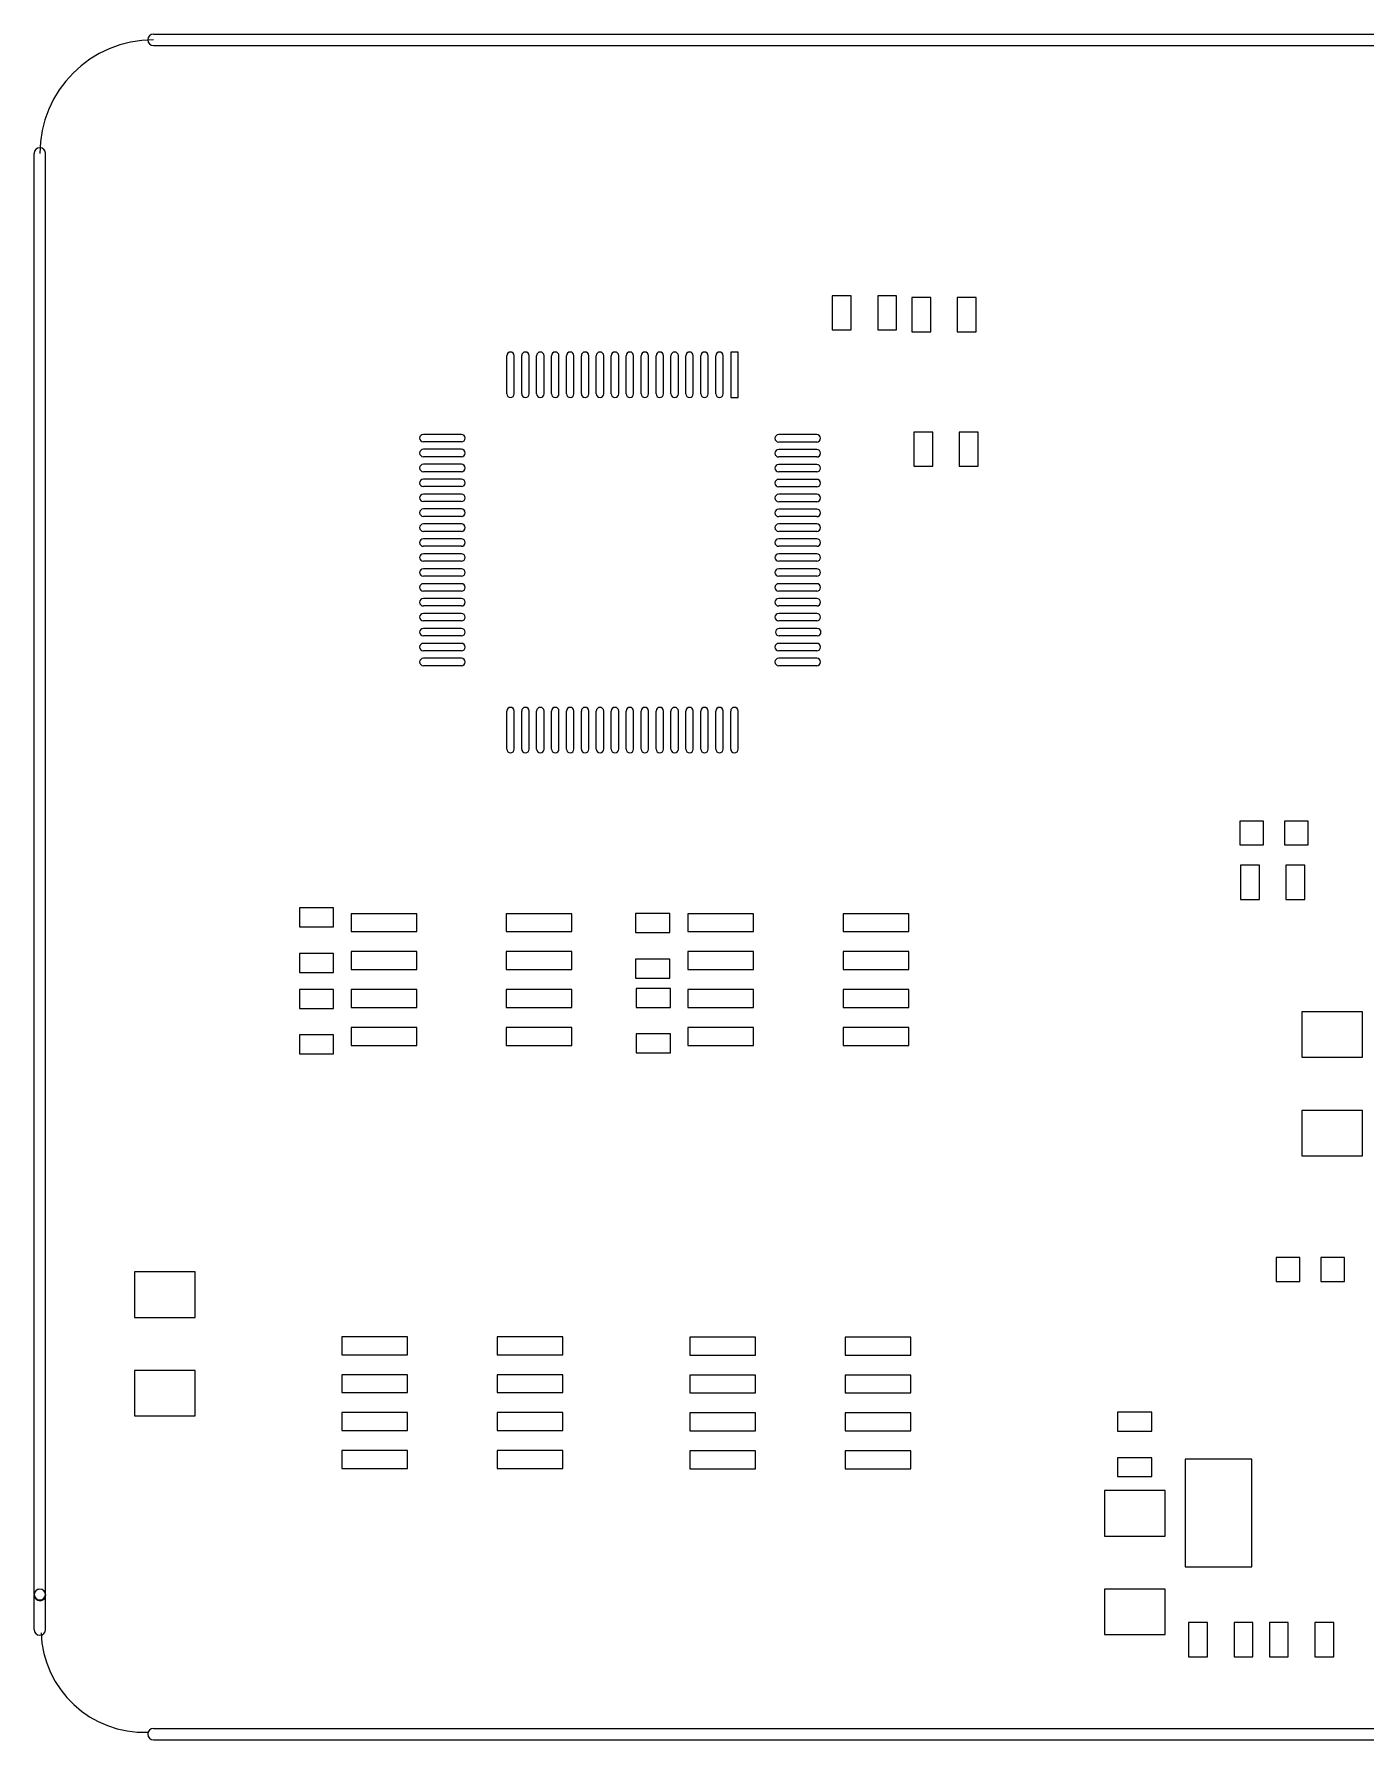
# Model space of a CAD drawing. Extents: x 32880 to 68030, y 27285 to 49782.
# Drawn here: x 32880 to 50443, y 27285 to 49782 of the extents above; entities that cross this region are included whole.
import ezdxf

# ---------------------------------------------------------------- set-up
doc = ezdxf.new("R2010")
doc.units = 0
doc.layers.add('BLACK', color=1, linetype='CONTINUOUS')

msp = doc.modelspace()

# ---------------------------------------------------------------- linework, layer by layer
at = {"layer": 'BLACK'}
for p, q in [((34455, 49782), (66455, 49782)), ((34455, 49632), (66455, 49632)), ((32880, 29207), (32880, 48207)), ((33030, 29207), (33030, 48207)), ((43405, 46332), (43405, 45882)), ((43655, 46332), (43405, 46332)), ((43655, 45882), (43655, 46332)), ((44005, 46332), (44005, 45882)), ((44255, 46332), (44005, 46332)), ((44255, 45882), (44255, 46332)), ((44705, 46307), (44455, 46307)), ((44455, 46307), (44455, 45857)), ((44705, 45857), (44705, 46307)), ((45305, 46307), (45055, 46307)), ((45055, 46307), (45055, 45857)), ((45305, 45857), (45305, 46307)), ((43405, 45882), (43655, 45882)), ((44005, 45882), (44255, 45882)), ((44455, 45857), (44705, 45857)), ((45055, 45857), (45305, 45857)), ((39113, 45038), (39113, 45540)), ((39211, 45038), (39211, 45540)), ((39310, 45038), (39310, 45540)), ((39408, 45038), (39408, 45540)), ((39507, 45038), (39507, 45540)), ((39605, 45038), (39605, 45540)), ((39704, 45038), (39704, 45540)), ((39802, 45038), (39802, 45540)), ((39901, 45038), (39901, 45540)), ((39999, 45038), (39999, 45540)), ((40097, 45038), (40097, 45540)), ((40195, 45038), (40195, 45540)), ((40294, 45038), (40294, 45540)), ((40392, 45038), (40392, 45540)), ((40491, 45038), (40491, 45540)), ((40589, 45038), (40589, 45540)), ((40688, 45038), (40688, 45540)), ((40786, 45038), (40786, 45540)), ((40885, 45038), (40885, 45540)), ((40983, 45038), (40983, 45540)), ((41082, 45038), (41082, 45540)), ((41180, 45038), (41180, 45540)), ((41278, 45038), (41278, 45540)), ((41376, 45038), (41376, 45540)), ((41475, 45038), (41475, 45540)), ((41573, 45038), (41573, 45540)), ((41672, 45038), (41672, 45540)), ((41770, 45038), (41770, 45540)), ((41869, 45038), (41869, 45540)), ((41967, 45038), (41967, 45540)), ((42164, 45589), (42066, 45589)), ((42066, 45589), (42066, 44989)), ((42164, 44989), (42164, 45589)), ((42066, 44989), (42164, 44989)), ((38515, 44503), (38013, 44503)), ((38515, 44405), (38013, 44405)), ((43201, 44500), (42699, 44500)), ((43201, 44402), (42699, 44402)), ((44480, 44532), (44480, 44082)), ((44730, 44532), (44480, 44532)), ((44730, 44082), (44730, 44532)), ((45080, 44532), (45080, 44082)), ((45330, 44532), (45080, 44532)), ((45330, 44082), (45330, 44532)), ((38515, 44306), (38013, 44306)), ((38515, 44208), (38013, 44208)), ((38515, 44109), (38013, 44109)), ((43201, 44303), (42699, 44303)), ((43201, 44205), (42699, 44205)), ((43201, 44107), (42699, 44107)), ((38515, 44011), (38013, 44011)), ((38515, 43912), (38013, 43912)), ((43201, 44009), (42699, 44009)), ((43201, 43910), (42699, 43910)), ((44480, 44082), (44730, 44082)), ((45080, 44082), (45330, 44082)), ((38515, 43814), (38013, 43814)), ((38515, 43715), (38013, 43715)), ((43201, 43812), (42699, 43812)), ((43201, 43713), (42699, 43713)), ((38515, 43617), (38013, 43617)), ((38515, 43519), (38013, 43519)), ((38515, 43421), (38013, 43421)), ((43201, 43615), (42699, 43615)), ((43201, 43516), (42699, 43516)), ((38515, 43322), (38013, 43322)), ((38515, 43224), (38013, 43224)), ((43201, 43418), (42699, 43418)), ((43201, 43322), (42699, 43322)), ((43201, 43224), (42699, 43224)), ((38515, 43125), (38013, 43125)), ((38515, 43027), (38013, 43027)), ((43201, 43125), (42699, 43125)), ((43201, 43027), (42699, 43027)), ((38515, 42928), (38013, 42928)), ((38515, 42830), (38013, 42830)), ((43201, 42928), (42699, 42928)), ((43201, 42830), (42699, 42830)), ((38515, 42731), (38013, 42731)), ((38515, 42633), (38013, 42633)), ((38515, 42534), (38013, 42534)), ((43201, 42731), (42699, 42731)), ((43201, 42633), (42699, 42633)), ((43201, 42534), (42699, 42534)), ((38515, 42436), (38013, 42436)), ((38515, 42338), (38013, 42338)), ((43201, 42436), (42699, 42436)), ((43201, 42338), (42699, 42338)), ((38515, 42240), (38013, 42240)), ((38515, 42141), (38013, 42141)), ((43201, 42240), (42699, 42240)), ((43201, 42141), (42699, 42141)), ((38515, 42043), (38013, 42043)), ((38515, 41944), (38013, 41944)), ((38515, 41846), (38013, 41846)), ((43201, 42043), (42699, 42043)), ((43208, 41944), (42706, 41944)), ((43208, 41846), (42706, 41846)), ((38515, 41747), (38013, 41747)), ((38515, 41649), (38013, 41649)), ((43201, 41747), (42699, 41747)), ((43201, 41649), (42699, 41649)), ((38515, 41550), (38013, 41550)), ((38515, 41452), (38013, 41452)), ((43201, 41550), (42699, 41550)), ((43201, 41452), (42699, 41452)), ((39113, 40352), (39113, 40854)), ((39211, 40352), (39211, 40854)), ((39310, 40352), (39310, 40854)), ((39408, 40352), (39408, 40854)), ((39507, 40352), (39507, 40854)), ((39605, 40352), (39605, 40854)), ((39704, 40352), (39704, 40854)), ((39802, 40352), (39802, 40854)), ((39901, 40352), (39901, 40854)), ((39999, 40352), (39999, 40854)), ((40097, 40352), (40097, 40854)), ((40195, 40352), (40195, 40854)), ((40294, 40352), (40294, 40854)), ((40392, 40352), (40392, 40854)), ((40491, 40352), (40491, 40854)), ((40589, 40352), (40589, 40854)), ((40688, 40352), (40688, 40854)), ((40786, 40352), (40786, 40854)), ((40885, 40352), (40885, 40854)), ((40983, 40352), (40983, 40854)), ((41082, 40352), (41082, 40854)), ((41180, 40352), (41180, 40854)), ((41278, 40352), (41278, 40854)), ((41376, 40352), (41376, 40854)), ((41475, 40352), (41475, 40854)), ((41573, 40352), (41573, 40854)), ((41672, 40352), (41672, 40854)), ((41770, 40352), (41770, 40854)), ((41869, 40352), (41869, 40854)), ((41967, 40352), (41967, 40854)), ((42066, 40352), (42066, 40854)), ((42164, 40352), (42164, 40854)), ((48780, 39402), (48780, 39088)), ((49094, 39402), (48780, 39402)), ((49094, 39088), (49094, 39402)), ((49370, 39402), (49370, 39088)), ((49684, 39402), (49370, 39402)), ((49684, 39088), (49684, 39402)), ((48780, 39088), (49094, 39088)), ((49370, 39088), (49684, 39088)), ((48788, 38820), (48788, 38370)), ((49038, 38820), (48788, 38820)), ((49038, 38370), (49038, 38820)), ((49388, 38820), (49388, 38370)), ((49638, 38820), (49388, 38820)), ((49638, 38370), (49638, 38820)), ((36830, 38257), (36380, 38257)), ((36380, 38257), (36380, 38007)), ((36830, 38007), (36830, 38257)), ((48788, 38370), (49038, 38370)), ((49388, 38370), (49638, 38370)), ((37927, 38181), (37061, 38181)), ((37061, 38181), (37061, 37945)), ((37927, 37945), (37927, 38181)), ((39973, 38181), (39107, 38181)), ((39107, 38181), (39107, 37945)), ((39973, 37945), (39973, 38181)), ((41263, 38183), (40813, 38183)), ((40813, 38183), (40813, 37933)), ((41263, 37933), (41263, 38183)), ((42369, 38181), (41503, 38181)), ((41503, 38181), (41503, 37945)), ((42369, 37945), (42369, 38181)), ((44415, 38181), (43549, 38181)), ((43549, 38181), (43549, 37945)), ((44415, 37945), (44415, 38181)), ((36380, 38007), (36830, 38007)), ((37061, 37945), (37927, 37945)), ((39107, 37945), (39973, 37945)), ((40813, 37933), (41263, 37933)), ((41503, 37945), (42369, 37945)), ((43549, 37945), (44415, 37945)), ((36830, 37657), (36380, 37657)), ((36380, 37657), (36380, 37407)), ((36830, 37407), (36830, 37657)), ((37927, 37681), (37061, 37681)), ((37061, 37681), (37061, 37445)), ((37927, 37445), (37927, 37681)), ((39973, 37681), (39107, 37681)), ((39107, 37681), (39107, 37445)), ((39973, 37445), (39973, 37681)), ((41263, 37583), (40813, 37583)), ((40813, 37583), (40813, 37333)), ((41263, 37333), (41263, 37583)), ((42369, 37681), (41503, 37681)), ((41503, 37681), (41503, 37445)), ((42369, 37445), (42369, 37681)), ((44415, 37681), (43549, 37681)), ((43549, 37681), (43549, 37445)), ((44415, 37445), (44415, 37681)), ((36380, 37407), (36830, 37407)), ((37061, 37445), (37927, 37445)), ((39107, 37445), (39973, 37445)), ((41503, 37445), (42369, 37445)), ((43549, 37445), (44415, 37445)), ((36830, 37182), (36380, 37182)), ((36380, 37182), (36380, 36932)), ((36830, 36932), (36830, 37182)), ((37927, 37181), (37061, 37181)), ((37061, 37181), (37061, 36945)), ((37927, 36945), (37927, 37181)), ((39973, 37181), (39107, 37181)), ((39107, 37181), (39107, 36945)), ((39973, 36945), (39973, 37181)), ((40813, 37333), (41263, 37333)), ((41271, 37195), (40821, 37195)), ((40821, 37195), (40821, 36945)), ((41271, 36945), (41271, 37195)), ((42369, 37181), (41503, 37181)), ((41503, 37181), (41503, 36945)), ((42369, 36945), (42369, 37181)), ((44415, 37181), (43549, 37181)), ((43549, 37181), (43549, 36945)), ((44415, 36945), (44415, 37181)), ((36380, 36932), (36830, 36932)), ((37061, 36945), (37927, 36945)), ((39107, 36945), (39973, 36945)), ((40821, 36945), (41271, 36945)), ((41503, 36945), (42369, 36945)), ((43549, 36945), (44415, 36945)), ((37927, 36681), (37061, 36681)), ((37061, 36681), (37061, 36445)), ((37927, 36445), (37927, 36681)), ((39973, 36681), (39107, 36681)), ((39107, 36681), (39107, 36445)), ((39973, 36445), (39973, 36681)), ((42369, 36681), (41503, 36681)), ((41503, 36681), (41503, 36445)), ((42369, 36445), (42369, 36681)), ((44415, 36681), (43549, 36681)), ((43549, 36681), (43549, 36445)), ((44415, 36445), (44415, 36681)), ((50400, 36888), (49600, 36888)), ((49600, 36888), (49600, 36288)), ((50400, 36288), (50400, 36888)), ((36830, 36582), (36380, 36582)), ((36380, 36582), (36380, 36332)), ((36830, 36332), (36830, 36582)), ((41271, 36595), (40821, 36595)), ((40821, 36595), (40821, 36345)), ((41271, 36345), (41271, 36595)), ((36380, 36332), (36830, 36332)), ((37061, 36445), (37927, 36445)), ((39107, 36445), (39973, 36445)), ((40821, 36345), (41271, 36345)), ((41503, 36445), (42369, 36445)), ((43549, 36445), (44415, 36445)), ((49600, 36288), (50400, 36288)), ((50400, 35588), (49600, 35588)), ((49600, 35588), (49600, 34988)), ((50400, 34988), (50400, 35588)), ((49600, 34988), (50400, 34988)), ((49258, 33646), (49258, 33332)), ((49572, 33646), (49258, 33646)), ((49572, 33332), (49572, 33646)), ((49848, 33646), (49848, 33332)), ((50162, 33646), (49848, 33646)), ((50162, 33332), (50162, 33646)), ((35005, 33457), (34205, 33457)), ((34205, 33457), (34205, 32857)), ((35005, 32857), (35005, 33457)), ((49258, 33332), (49572, 33332)), ((49848, 33332), (50162, 33332)), ((34205, 32857), (35005, 32857)), ((37805, 32601), (36939, 32601)), ((36939, 32601), (36939, 32365)), ((37805, 32365), (37805, 32601)), ((39851, 32601), (38985, 32601)), ((38985, 32601), (38985, 32365)), ((39851, 32365), (39851, 32601)), ((42395, 32597), (41529, 32597)), ((41529, 32597), (41529, 32361)), ((42395, 32361), (42395, 32597)), ((44441, 32597), (43575, 32597)), ((43575, 32597), (43575, 32361)), ((44441, 32361), (44441, 32597)), ((36939, 32365), (37805, 32365)), ((38985, 32365), (39851, 32365)), ((41529, 32361), (42395, 32361)), ((43575, 32361), (44441, 32361)), ((35005, 32157), (34205, 32157)), ((34205, 32157), (34205, 31557)), ((35005, 31557), (35005, 32157)), ((37805, 32101), (36939, 32101)), ((36939, 32101), (36939, 31865)), ((37805, 31865), (37805, 32101)), ((39851, 32101), (38985, 32101)), ((38985, 32101), (38985, 31865)), ((39851, 31865), (39851, 32101)), ((42395, 32097), (41529, 32097)), ((41529, 32097), (41529, 31861)), ((42395, 31861), (42395, 32097)), ((44441, 32097), (43575, 32097)), ((43575, 32097), (43575, 31861)), ((44441, 31861), (44441, 32097)), ((36939, 31865), (37805, 31865)), ((38985, 31865), (39851, 31865)), ((41529, 31861), (42395, 31861)), ((43575, 31861), (44441, 31861)), ((34205, 31557), (35005, 31557)), ((37805, 31601), (36939, 31601)), ((36939, 31601), (36939, 31365)), ((37805, 31365), (37805, 31601)), ((39851, 31601), (38985, 31601)), ((38985, 31601), (38985, 31365)), ((39851, 31365), (39851, 31601)), ((42395, 31597), (41529, 31597)), ((41529, 31597), (41529, 31361)), ((42395, 31361), (42395, 31597)), ((44441, 31597), (43575, 31597)), ((43575, 31597), (43575, 31361)), ((44441, 31361), (44441, 31597)), ((47619, 31607), (47169, 31607)), ((47169, 31607), (47169, 31357)), ((47619, 31357), (47619, 31607)), ((36939, 31365), (37805, 31365)), ((38985, 31365), (39851, 31365)), ((41529, 31361), (42395, 31361)), ((43575, 31361), (44441, 31361)), ((47169, 31357), (47619, 31357)), ((37805, 31101), (36939, 31101)), ((36939, 31101), (36939, 30865)), ((37805, 30865), (37805, 31101)), ((39851, 31101), (38985, 31101)), ((38985, 31101), (38985, 30865)), ((39851, 30865), (39851, 31101)), ((42395, 31097), (41529, 31097)), ((41529, 31097), (41529, 30861)), ((42395, 30861), (42395, 31097)), ((44441, 31097), (43575, 31097)), ((43575, 31097), (43575, 30861)), ((44441, 30861), (44441, 31097)), ((36939, 30865), (37805, 30865)), ((38985, 30865), (39851, 30865)), ((41529, 30861), (42395, 30861)), ((43575, 30861), (44441, 30861)), ((47619, 31007), (47169, 31007)), ((47169, 31007), (47169, 30757)), ((47619, 30757), (47619, 31007)), ((48941, 30986), (48061, 30986)), ((48061, 30986), (48061, 29566)), ((48941, 29566), (48941, 30986)), ((47169, 30757), (47619, 30757)), ((47798, 30573), (46998, 30573)), ((46998, 30573), (46998, 29973)), ((47798, 29973), (47798, 30573)), ((46998, 29973), (47798, 29973)), ((48061, 29566), (48941, 29566)), ((33011, 29249), (33009, 29251)), ((47798, 29273), (46998, 29273)), ((46998, 29273), (46998, 28673)), ((47798, 28673), (47798, 29273)), ((32880, 28739), (32880, 29199)), ((32905, 29143), (32903, 29145)), ((33030, 28739), (33030, 29199)), ((48104, 28832), (48104, 28382)), ((48354, 28832), (48104, 28832)), ((48354, 28382), (48354, 28832)), ((48704, 28832), (48704, 28382)), ((48954, 28832), (48704, 28832)), ((48954, 28382), (48954, 28832)), ((49420, 28832), (49170, 28832)), ((49170, 28832), (49170, 28382)), ((49420, 28382), (49420, 28832)), ((50020, 28832), (49770, 28832)), ((49770, 28832), (49770, 28382)), ((50020, 28382), (50020, 28832)), ((46998, 28673), (47798, 28673)), ((48104, 28382), (48354, 28382)), ((48704, 28382), (48954, 28382)), ((49170, 28382), (49420, 28382)), ((49770, 28382), (50020, 28382)), ((34455, 27435), (66455, 27435)), ((34455, 27285), (66455, 27285))]:
    msp.add_line(p, q, dxfattribs=at)
for centre, radius, start, end in [((34455, 49707), 75, 90, 270), ((34455, 48207), 1500, 90, 180), ((32955, 48207), 75, 360, 540), ((39162, 45540), 49, 360, 540), ((39359, 45540), 49, 360, 540), ((39556, 45540), 49, 360, 540), ((39753, 45540), 49, 360, 540), ((39950, 45540), 49, 360, 540), ((40146, 45540), 49, 360, 540), ((40343, 45540), 49, 360, 540), ((40540, 45540), 49, 360, 540), ((40737, 45540), 49, 360, 540), ((40934, 45540), 49, 360, 540), ((41131, 45540), 49, 360, 540), ((41327, 45540), 49, 360, 540), ((41524, 45540), 49, 360, 540), ((41721, 45540), 49, 360, 540), ((41918, 45540), 49, 360, 540), ((39162, 45038), 49, 180, 360), ((39359, 45038), 49, 180, 360), ((39556, 45038), 49, 180, 360), ((39753, 45038), 49, 180, 360), ((39950, 45038), 49, 180, 360), ((40146, 45038), 49, 180, 360), ((40343, 45038), 49, 180, 360), ((40540, 45038), 49, 180, 360), ((40737, 45038), 49, 180, 360), ((40934, 45038), 49, 180, 360), ((41131, 45038), 49, 180, 360), ((41327, 45038), 49, 180, 360), ((41524, 45038), 49, 180, 360), ((41721, 45038), 49, 180, 360), ((41918, 45038), 49, 180, 360), ((38013, 44454), 49, 450, 630), ((38515, 44454), 49, 270, 450), ((42699, 44451), 49, 450, 630), ((43201, 44451), 49, 270, 450), ((38013, 44257), 49, 450, 630), ((38013, 44060), 49, 450, 630), ((38515, 44257), 49, 270, 450), ((38515, 44060), 49, 270, 450), ((42699, 44254), 49, 450, 630), ((42699, 44058), 49, 450, 630), ((43201, 44254), 49, 270, 450), ((43201, 44058), 49, 270, 450), ((38013, 43863), 49, 450, 630), ((38515, 43863), 49, 270, 450), ((42699, 43861), 49, 450, 630), ((43201, 43861), 49, 270, 450), ((38013, 43666), 49, 450, 630), ((38515, 43666), 49, 270, 450), ((42699, 43664), 49, 450, 630), ((43201, 43664), 49, 270, 450), ((38013, 43470), 49, 450, 630), ((38515, 43470), 49, 270, 450), ((42699, 43467), 49, 450, 630), ((43201, 43467), 49, 270, 450), ((38013, 43273), 49, 450, 630), ((38515, 43273), 49, 270, 450), ((42699, 43273), 49, 450, 630), ((43201, 43273), 49, 270, 450), ((38013, 43076), 49, 450, 630), ((38515, 43076), 49, 270, 450), ((42699, 43076), 49, 450, 630), ((43201, 43076), 49, 270, 450), ((38013, 42879), 49, 450, 630), ((38515, 42879), 49, 270, 450), ((42699, 42879), 49, 450, 630), ((43201, 42879), 49, 270, 450), ((38013, 42682), 49, 450, 630), ((38013, 42485), 49, 450, 630), ((38515, 42682), 49, 270, 450), ((38515, 42485), 49, 270, 450), ((42699, 42682), 49, 450, 630), ((42699, 42485), 49, 450, 630), ((43201, 42682), 49, 270, 450), ((43201, 42485), 49, 270, 450), ((38013, 42289), 49, 450, 630), ((38515, 42289), 49, 270, 450), ((42699, 42289), 49, 450, 630), ((43201, 42289), 49, 270, 450), ((38013, 42092), 49, 450, 630), ((38515, 42092), 49, 270, 450), ((42699, 42092), 49, 450, 630), ((43201, 42092), 49, 270, 450), ((38013, 41895), 49, 450, 630), ((38515, 41895), 49, 270, 450), ((42706, 41895), 49, 450, 630), ((43208, 41895), 49, 270, 450), ((38013, 41698), 49, 450, 630), ((38515, 41698), 49, 270, 450), ((42699, 41698), 49, 450, 630), ((43201, 41698), 49, 270, 450), ((38013, 41501), 49, 450, 630), ((38515, 41501), 49, 270, 450), ((42699, 41501), 49, 450, 630), ((43201, 41501), 49, 270, 450), ((39162, 40854), 49, 360, 540), ((39359, 40854), 49, 360, 540), ((39556, 40854), 49, 360, 540), ((39753, 40854), 49, 360, 540), ((39950, 40854), 49, 360, 540), ((40146, 40854), 49, 360, 540), ((40343, 40854), 49, 360, 540), ((40540, 40854), 49, 360, 540), ((40737, 40854), 49, 360, 540), ((40934, 40854), 49, 360, 540), ((41131, 40854), 49, 360, 540), ((41327, 40854), 49, 360, 540), ((41524, 40854), 49, 360, 540), ((41721, 40854), 49, 360, 540), ((41918, 40854), 49, 360, 540), ((42115, 40854), 49, 360, 540), ((39162, 40352), 49, 180, 360), ((39359, 40352), 49, 180, 360), ((39556, 40352), 49, 180, 360), ((39753, 40352), 49, 180, 360), ((39950, 40352), 49, 180, 360), ((40146, 40352), 49, 180, 360), ((40343, 40352), 49, 180, 360), ((40540, 40352), 49, 180, 360), ((40737, 40352), 49, 180, 360), ((40934, 40352), 49, 180, 360), ((41131, 40352), 49, 180, 360), ((41327, 40352), 49, 180, 360), ((41524, 40352), 49, 180, 360), ((41721, 40352), 49, 180, 360), ((41918, 40352), 49, 180, 360), ((42115, 40352), 49, 180, 360), ((32955, 29199), 75, 360, 540), ((32956, 29198), 75, 405, 585), ((32958, 29196), 75, 225, 405), ((32955, 29207), 75, 180, 360), ((32955, 28739), 75, 180, 360), ((34333, 28746), 1362, -178, -88), ((34455, 27360), 75, 90, 270)]:
    msp.add_arc(centre, radius, start, end, dxfattribs=at)

doc.saveas('drawing.dxf')
